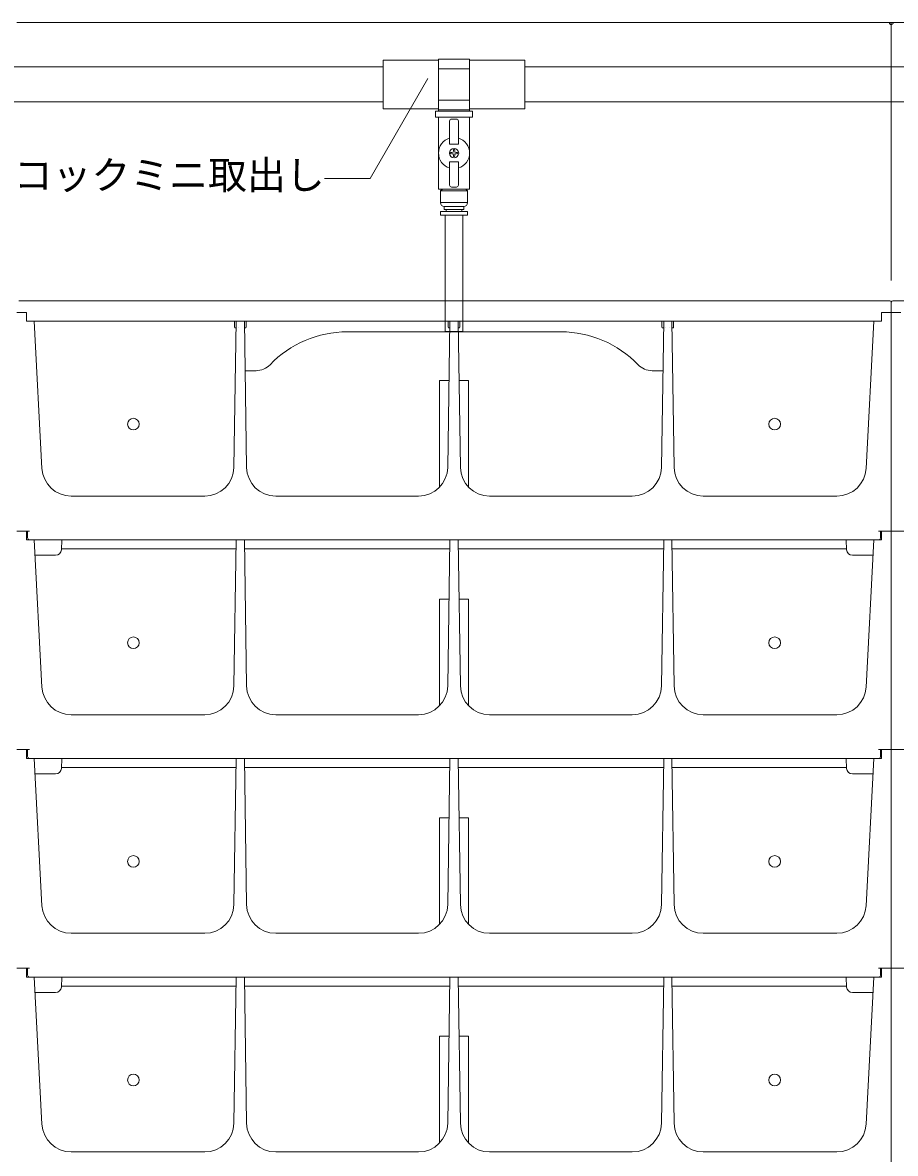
# Model space of a CAD drawing. Units: millimetres, scale not verified. Extents: x -1916 to 1917, y -1364 to 1364.
# Drawn here: x -232 to 217, y 168 to 750 of the extents above; entities that cross this region are included whole.
import ezdxf
from ezdxf.enums import TextEntityAlignment as Align

# ---------------------------------------------------------------- set-up
doc = ezdxf.new("R2010")
doc.units = ezdxf.units.MM
doc.header["$LTSCALE"] = 10
for name, color, linetype, lineweight in [('0-3_A-4', 3, 'Continuous', 18), ('0-4_A-5', 3, 'Continuous', 18), ('0-5_A-6', 7, 'Continuous', 18), ('0-6_A-7', 5, 'Continuous', 18), ('0-7_A-9', 3, 'Continuous', 18), ('0-C_B-0', 3, 'Continuous', 18), ('7-0', 4, 'Continuous', 5)]:
    doc.layers.add(name, color=color, linetype=linetype, lineweight=lineweight)
doc.styles.add('ＭＳ ゴシック', font='')
doc.styles.get('ＭＳ ゴシック').set_extended_font_data('MS Gothic')

msp = doc.modelspace()

# ---------------------------------------------------------------- linework, layer by layer
at = {"layer": '0-3_A-4'}
for p, q in [((-233.62, 607.09), (214.38, 607.09)), ((214.38, 607.09), (214.63, 607.09)), ((214.38, 607.09), (214.59, 607.09)), ((214.63, 607.09), (214.59, 607.09)), ((215.38, 606.34), (215.38, 601.09)), ((-229.62, 601.09), (-229.58, 596.59)), ((210.38, 601.09), (210.34, 596.59)), ((210.38, 601.09), (215.38, 601.09)), ((-229.58, 596.59), (210.34, 596.59)), ((-122.62, 593.59), (-122.62, 596.59)), ((-116.62, 596.59), (-116.62, 593.59)), ((-12.62, 593.59), (-12.62, 596.59)), ((-6.62, 593.59), (-6.62, 596.59)), ((97.38, 596.59), (97.38, 593.59)), ((103.38, 593.59), (103.38, 596.59)), ((-121.97, 593.09), (-122.12, 593.09)), ((-120.62, 593.09), (-120.67, 593.09)), ((-117.12, 593.09), (-117.27, 593.09)), ((45.38, 591.09), (-64.62, 591.09)), ((-11.97, 593.09), (-12.12, 593.09)), ((-7.27, 593.09), (-7.12, 593.09)), ((98.03, 593.09), (97.88, 593.09)), ((99.33, 593.09), (99.38, 593.09)), ((101.38, 593.09), (101.43, 593.09)), ((102.73, 593.09), (102.88, 593.09)), ((-114.89, 571.09), (-117.12, 571.09)), ((-114.35, 571.09), (-114.89, 571.09)), ((95.65, 571.09), (95.11, 571.09)), ((97.88, 571.09), (95.65, 571.09))]:
    msp.add_line(p, q, dxfattribs=at)
for points in [[(-229.62, 601.09), (-233.62, 601.09), (-234.62, 601.09)], [(-111.52, 571.09), (-114.35, 571.09), (-114.89, 571.09)], [(95.65, 571.09), (95.11, 571.09), (92.29, 571.09)]]:
    msp.add_lwpolyline(points, dxfattribs=at)
for centre, radius, start, end in [((214.63, 606.34), 0.75, 0, 90), ((-122.12, 593.59), 0.5, 180, 270), ((-117.12, 593.59), 0.5, 270, 0), ((-12.12, 593.59), 0.5, 180, 270), ((-7.12, 593.59), 0.5, 270, 0), ((97.88, 593.59), 0.5, 180, 270), ((102.88, 593.59), 0.5, 270, 0), ((-121.97, 594.09), 1, 270, 281.284), ((-117.27, 594.09), 1, 258.716, 270), ((-64.62, 536.09), 55, 90, 136.188), ((-11.97, 594.09), 1, 270, 281.284), ((-7.27, 594.09), 1, 258.716, 270), ((45.38, 536.09), 55, 43.813, 90), ((98.03, 594.09), 1, 270, 281.284), ((102.73, 594.09), 1, 258.716, 270), ((-111.52, 581.09), 10, 269.995, 316.187), ((92.28, 581.09), 10, 223.811, 270.008)]:
    msp.add_arc(centre, radius, start, end, dxfattribs=at)
at = {"layer": '0-4_A-5'}
for p, q in [((215.38, 606.34), (215.38, 601.09)), ((216.13, 607.09), (216.38, 607.09)), ((216.17, 607.09), (216.13, 607.09)), ((216.17, 607.09), (216.38, 607.09)), ((216.38, 607.09), (664.38, 607.09))]:
    msp.add_line(p, q, dxfattribs=at)
msp.add_lwpolyline([(220.38, 601.09), (216.38, 601.09), (215.38, 601.09)], dxfattribs=at)
msp.add_arc((216.13, 606.34), 0.75, 90, 174.845, dxfattribs=at)
at = {"layer": '0-5_A-6'}
for p, q in [((-234.62, 750.22), (215.38, 750.22)), ((216.38, 750.22), (214.38, 750.22)), ((216.38, 750.22), (214.38, 750.22)), ((215.38, 750.22), (215.38, 617.52))]:
    msp.add_line(p, q, dxfattribs=at)
msp.add_lwpolyline([(215.38, 750.22), (665.38, 750.22), (665.38, 617.52)], dxfattribs=at)
msp.add_arc((215.38, 750.22), 1, 180, 0, dxfattribs=at)
msp.add_arc((215.38, 750.22), 1, 180, 0, dxfattribs=at)
at = {"layer": '0-6_A-7'}
for p, q in [((-23.06, 721.44), (-52.73, 670.06)), ((-52.73, 670.06), (-76.19, 670.06))]:
    msp.add_line(p, q, dxfattribs=at)
at = {"layer": '0-7_A-9'}
for p, q in [((215.38, 601.09), (215.38, 488.59)), ((221.88, 488.59), (215.38, 488.59)), ((215.38, 488.59), (215.38, 376.09)), ((221.88, 376.09), (215.38, 376.09)), ((215.38, 376.09), (215.38, 263.59)), ((221.88, 263.59), (215.38, 263.59)), ((215.38, 263.59), (215.38, 151.09))]:
    msp.add_line(p, q, dxfattribs=at)
at = {"layer": '0-C_B-0'}
for p, q in [((-229.62, 601.09), (-229.6, 596.59)), ((210.38, 601.09), (210.36, 596.59)), ((210.38, 601.09), (215.38, 601.09)), ((215.38, 601.09), (215.38, 488.59)), ((-229.6, 596.59), (-225.62, 596.59)), ((-225.62, 596.59), (-221.65, 520.81)), ((-121.72, 596.59), (-122.89, 521.36)), ((-121.72, 596.59), (-117.52, 596.59)), ((-116.35, 521.36), (-117.52, 596.59)), ((-12.89, 521.36), (-11.72, 596.59)), ((-7.52, 596.59), (-11.72, 596.59)), ((-7.52, 596.59), (-6.35, 521.36)), ((97.11, 521.36), (98.28, 596.59)), ((102.48, 596.59), (98.28, 596.59)), ((102.48, 596.59), (103.65, 521.36)), ((206.38, 596.59), (202.41, 520.81)), ((210.36, 596.59), (206.38, 596.59)), ((-17.12, 511.15), (-17.12, 566.09)), ((-17.12, 566.09), (-12.19, 566.09)), ((-7.05, 566.09), (-2.12, 566.09)), ((-2.12, 511.15), (-2.12, 566.09)), ((-206.67, 506.59), (-137.89, 506.59)), ((-101.35, 506.59), (-27.89, 506.59)), ((82.11, 506.59), (8.65, 506.59)), ((187.43, 506.59), (118.65, 506.59)), ((-228.12, 488.59), (-234.62, 488.59)), ((-229.62, 488.59), (-229.6, 484.09)), ((210.36, 484.09), (-229.6, 484.09)), ((-229.12, 485.04), (-229.12, 488.59)), ((-225.62, 484.09), (-221.65, 408.31)), ((-211.36, 484.09), (-211.63, 478.93)), ((-121.72, 484.09), (-122.89, 408.86)), ((-116.35, 408.86), (-117.52, 484.09)), ((-12.89, 408.86), (-11.72, 484.09)), ((-7.52, 484.09), (-6.35, 408.86)), ((97.11, 408.86), (98.28, 484.09)), ((102.48, 484.09), (103.65, 408.86)), ((192.39, 478.93), (192.12, 484.09)), ((206.38, 484.09), (202.41, 408.31)), ((208.88, 488.59), (215.38, 488.59)), ((209.88, 485.04), (209.88, 488.59)), ((210.38, 488.59), (210.36, 484.09)), ((215.38, 488.59), (215.38, 376.09)), ((-121.79, 479.42), (-211.6, 479.42)), ((-11.79, 479.42), (-117.45, 479.42)), ((98.21, 479.42), (-7.45, 479.42)), ((192.36, 479.42), (102.55, 479.42)), ((-214.62, 476.09), (-225.2, 476.09)), ((195.38, 476.09), (205.96, 476.09)), ((-17.12, 398.65), (-17.12, 453.59)), ((-17.12, 453.59), (-12.19, 453.59)), ((-7.05, 453.59), (-2.12, 453.59)), ((-2.12, 398.65), (-2.12, 453.59)), ((-206.67, 394.09), (-137.89, 394.09)), ((-101.35, 394.09), (-27.89, 394.09)), ((82.11, 394.09), (8.65, 394.09)), ((187.43, 394.09), (118.65, 394.09)), ((-228.12, 376.09), (-234.62, 376.09)), ((-229.62, 376.09), (-229.6, 371.59)), ((-229.12, 372.54), (-229.12, 376.09)), ((208.88, 376.09), (215.38, 376.09)), ((209.88, 372.54), (209.88, 376.09)), ((210.38, 376.09), (210.36, 371.59)), ((215.38, 376.09), (215.38, 263.59)), ((210.36, 371.59), (-229.6, 371.59)), ((-225.62, 371.59), (-221.65, 295.81)), ((-211.36, 371.59), (-211.63, 366.43)), ((-121.79, 366.92), (-211.6, 366.92)), ((-121.72, 371.59), (-122.89, 296.36)), ((-116.35, 296.36), (-117.52, 371.59)), ((-11.79, 366.92), (-117.45, 366.92)), ((-12.89, 296.36), (-11.72, 371.59)), ((-7.52, 371.59), (-6.35, 296.36)), ((98.21, 366.92), (-7.45, 366.92)), ((97.11, 296.36), (98.28, 371.59)), ((102.48, 371.59), (103.65, 296.36)), ((192.36, 366.92), (102.55, 366.92)), ((192.39, 366.43), (192.12, 371.59)), ((206.38, 371.59), (202.41, 295.81)), ((-214.62, 363.59), (-225.2, 363.59)), ((195.38, 363.59), (205.96, 363.59)), ((-17.12, 286.15), (-17.12, 341.09)), ((-17.12, 341.09), (-12.19, 341.09)), ((-7.05, 341.09), (-2.12, 341.09)), ((-2.12, 286.15), (-2.12, 341.09)), ((-206.67, 281.59), (-137.89, 281.59)), ((-101.35, 281.59), (-27.89, 281.59)), ((82.11, 281.59), (8.65, 281.59)), ((187.43, 281.59), (118.65, 281.59)), ((-228.12, 263.59), (-234.62, 263.59)), ((-229.62, 263.59), (-229.6, 259.09)), ((-229.12, 260.04), (-229.12, 263.59)), ((208.88, 263.59), (215.38, 263.59)), ((209.88, 260.04), (209.88, 263.59)), ((210.38, 263.59), (210.36, 259.09)), ((215.38, 263.59), (215.38, 151.09)), ((210.36, 259.09), (-229.6, 259.09)), ((-225.62, 259.09), (-221.65, 183.31)), ((-211.36, 259.09), (-211.63, 253.93)), ((-121.72, 259.09), (-122.89, 183.86)), ((-116.35, 183.86), (-117.52, 259.09)), ((-12.89, 183.86), (-11.72, 259.09)), ((-7.52, 259.09), (-6.35, 183.86)), ((97.11, 183.86), (98.28, 259.09)), ((102.48, 259.09), (103.65, 183.86)), ((192.39, 253.93), (192.12, 259.09)), ((206.38, 259.09), (202.41, 183.31)), ((-214.62, 251.09), (-225.2, 251.09)), ((-121.79, 254.42), (-211.6, 254.42)), ((-11.79, 254.42), (-117.45, 254.42)), ((98.21, 254.42), (-7.45, 254.42)), ((192.36, 254.42), (102.55, 254.42)), ((195.38, 251.09), (205.96, 251.09)), ((-17.12, 173.65), (-17.12, 228.59)), ((-17.12, 228.59), (-12.19, 228.59)), ((-7.05, 228.59), (-2.12, 228.59)), ((-2.12, 173.65), (-2.12, 228.59)), ((-206.67, 169.09), (-137.89, 169.09)), ((-101.35, 169.09), (-27.89, 169.09)), ((82.11, 169.09), (8.65, 169.09)), ((187.43, 169.09), (118.65, 169.09))]:
    msp.add_line(p, q, dxfattribs=at)
for centre in [(-174.62, 543.59), (155.38, 543.59), (-174.62, 431.09), (155.38, 431.09), (-174.62, 318.59), (155.38, 318.59), (-174.62, 206.09), (155.38, 206.09)]:
    msp.add_circle(centre, 3, dxfattribs=at)
for centre, radius, start, end in [((-206.67, 521.59), 15, 183, 270), ((-137.89, 521.59), 15, 270, 359.109), ((-101.35, 521.59), 15, 180.891, 270), ((-27.89, 521.59), 15, 270, 359.109), ((8.65, 521.59), 15, 180.891, 270), ((82.11, 521.59), 15, 270, 359.109), ((118.65, 521.59), 15, 180.891, 270), ((187.43, 521.59), 15, 270, 357), ((-228.17, 485.04), 0.95, 180, 270), ((208.93, 485.04), 0.95, 270, 0), ((-214.62, 479.09), 3, 270, 357), ((195.38, 479.09), 3, 183, 270), ((-206.67, 409.09), 15, 183, 270), ((-137.89, 409.09), 15, 270, 359.109), ((-101.35, 409.09), 15, 180.891, 270), ((-27.89, 409.09), 15, 270, 359.109), ((8.65, 409.09), 15, 180.891, 270), ((82.11, 409.09), 15, 270, 359.109), ((118.65, 409.09), 15, 180.891, 270), ((187.43, 409.09), 15, 270, 357), ((-228.17, 372.54), 0.95, 180, 270), ((208.93, 372.54), 0.95, 270, 0), ((-214.62, 366.59), 3, 270, 357), ((195.38, 366.59), 3, 183, 270), ((-206.67, 296.59), 15, 183, 270), ((-137.89, 296.59), 15, 270, 359.109), ((-101.35, 296.59), 15, 180.891, 270), ((-27.89, 296.59), 15, 270, 359.109), ((8.65, 296.59), 15, 180.891, 270), ((82.11, 296.59), 15, 270, 359.109), ((118.65, 296.59), 15, 180.891, 270), ((187.43, 296.59), 15, 270, 357), ((-228.17, 260.04), 0.95, 180, 270), ((208.93, 260.04), 0.95, 270, 0), ((-214.62, 254.09), 3, 270, 357), ((195.38, 254.09), 3, 183, 270), ((-206.67, 184.09), 15, 183, 270), ((-137.89, 184.09), 15, 270, 359.109), ((-101.35, 184.09), 15, 180.891, 270), ((-27.89, 184.09), 15, 270, 359.109), ((8.65, 184.09), 15, 180.891, 270), ((82.11, 184.09), 15, 270, 359.109), ((118.65, 184.09), 15, 180.891, 270), ((187.43, 184.09), 15, 270, 357)]:
    msp.add_arc(centre, radius, start, end, dxfattribs=at)
at = {"layer": '7-0'}
for p, q in [((-46.12, 727.39), (-423.12, 727.39)), ((-46.12, 730.89), (-17.62, 730.89)), ((-46.12, 705.89), (-46.12, 730.89)), ((-20.75, 730.89), (-17.62, 730.89)), ((-1.62, 705.39), (-1.62, 731.39)), ((-1.62, 705.39), (-1.62, 731.39)), ((-1.62, 730.89), (26.88, 730.89)), ((-1.62, 730.89), (26.88, 730.89)), ((26.88, 705.89), (26.88, 730.89)), ((26.88, 705.89), (26.88, 730.89)), ((403.88, 727.39), (26.88, 727.39)), ((-17.62, 726.39), (-1.62, 726.39)), ((-17.62, 726.39), (-1.62, 726.39)), ((-17.62, 710.39), (-1.62, 710.39)), ((-17.62, 710.39), (-1.62, 710.39)), ((-423.12, 709.39), (-46.12, 709.39)), ((-46.12, 705.89), (-17.62, 705.89)), ((-20.75, 705.89), (-17.62, 705.89)), ((-19.12, 701.59), (-19.12, 704.59)), ((-19.12, 704.59), (-0.12, 704.59)), ((-19.12, 701.59), (-19.12, 704.59)), ((-19.12, 704.59), (-0.12, 704.59)), ((-17.62, 704.59), (-17.62, 705.39)), ((-17.62, 705.39), (-1.62, 705.39)), ((-17.62, 704.59), (-17.62, 705.39)), ((-17.62, 705.39), (-1.62, 705.39)), ((-1.62, 705.89), (26.88, 705.89)), ((-1.62, 705.89), (26.88, 705.89)), ((-1.62, 704.59), (-1.62, 705.39)), ((-1.62, 704.59), (-1.62, 705.39)), ((-0.12, 701.59), (-0.12, 704.59)), ((-0.12, 701.59), (-0.12, 704.59)), ((26.88, 709.39), (403.88, 709.39)), ((-19.12, 701.59), (-0.12, 701.59)), ((-19.12, 701.59), (-0.12, 701.59)), ((-17.62, 701.59), (-17.62, 664.59)), ((-17.62, 701.59), (-17.62, 664.59)), ((-11.87, 699.59), (-11.87, 687.59)), ((-11.87, 699.59), (-11.87, 687.59)), ((-8.37, 700.59), (-10.87, 700.59)), ((-8.37, 700.59), (-10.87, 700.59)), ((-7.37, 699.59), (-7.37, 687.59)), ((-7.37, 699.59), (-7.37, 687.59)), ((-1.62, 701.59), (-1.62, 664.59)), ((-1.62, 701.59), (-1.62, 664.59)), ((-11.87, 687.59), (-7.37, 687.59)), ((-11.87, 687.59), (-7.37, 687.59)), ((-11.42, 682.81), (-11.42, 683.37)), ((-11.42, 682.81), (-11.42, 683.37)), ((-10.14, 683.48), (-10.01, 683.61)), ((-10.14, 683.48), (-10.01, 683.61)), ((-10.01, 682.57), (-10.14, 682.7)), ((-10.01, 682.57), (-10.14, 682.7)), ((-9.9, 684.89), (-9.34, 684.89)), ((-9.9, 684.89), (-9.34, 684.89)), ((-9.9, 681.29), (-9.34, 681.29)), ((-9.9, 681.29), (-9.34, 681.29)), ((-9.23, 683.61), (-9.1, 683.48)), ((-9.23, 683.61), (-9.1, 683.48)), ((-9.1, 682.7), (-9.23, 682.57)), ((-9.1, 682.7), (-9.23, 682.57)), ((-7.82, 682.81), (-7.82, 683.37)), ((-7.82, 682.81), (-7.82, 683.37)), ((-11.87, 666.59), (-11.87, 678.59)), ((-11.87, 678.59), (-7.37, 678.59)), ((-11.87, 666.59), (-11.87, 678.59)), ((-11.87, 678.59), (-7.37, 678.59)), ((-7.37, 666.59), (-7.37, 678.59)), ((-7.37, 666.59), (-7.37, 678.59)), ((-17.62, 664.59), (-1.62, 664.59)), ((-17.62, 664.59), (-1.62, 664.59)), ((-16.62, 663.59), (-15.62, 664.59)), ((-16.62, 663.59), (-15.62, 664.59)), ((-16.62, 657.59), (-16.62, 663.59)), ((-16.62, 657.59), (-16.62, 663.59)), ((-8.37, 665.59), (-10.87, 665.59)), ((-8.37, 665.59), (-10.87, 665.59)), ((-2.62, 657.59), (-2.62, 663.59)), ((-2.62, 657.59), (-2.62, 663.59)), ((-16.62, 657.59), (-2.62, 657.59)), ((-16.62, 657.59), (-2.62, 657.59)), ((-16.62, 653.09), (-2.62, 653.09)), ((-16.62, 653.09), (-2.62, 653.09)), ((-14.62, 655.59), (-4.62, 655.59)), ((-14.62, 655.59), (-4.62, 655.59)), ((-13.62, 654.09), (-13.62, 653.09)), ((-13.62, 654.09), (-13.62, 653.09)), ((-5.62, 654.09), (-5.62, 653.09)), ((-5.62, 654.09), (-5.62, 653.09)), ((-4.62, 655.59), (-4.62, 654.09)), ((-4.62, 655.59), (-4.62, 654.09)), ((-2.62, 653.09), (-2.62, 651.09)), ((-2.62, 653.09), (-2.62, 651.09)), ((-14.12, 591.34), (-14.12, 651.09)), ((-14.12, 591.34), (-14.12, 651.09))]:
    msp.add_line(p, q, dxfattribs=at)
for points in [[(-17.62, 705.39), (-17.62, 731.39), (-1.62, 731.39)], [(-17.62, 705.39), (-17.62, 731.39), (-1.62, 731.39)], [(-16.62, 663.59), (-2.62, 663.59), (-3.62, 664.59)], [(-16.62, 663.59), (-2.62, 663.59), (-3.62, 664.59)], [(-16.62, 653.09), (-16.62, 651.09), (-2.62, 651.09)], [(-16.62, 653.09), (-16.62, 651.09), (-2.62, 651.09)], [(-14.62, 655.59), (-14.62, 654.09), (-4.62, 654.09)], [(-14.62, 655.59), (-14.62, 654.09), (-4.62, 654.09)], [(-5.12, 651.09), (-5.12, 591.34), (-14.12, 591.34)], [(-5.12, 651.09), (-5.12, 591.34), (-14.12, 591.34)]]:
    msp.add_lwpolyline(points, dxfattribs=at)
msp.add_circle((-9.62, 683.09), 2.4, dxfattribs=at)
msp.add_circle((-9.62, 683.09), 2.4, dxfattribs=at)
for centre, radius, start, end in [((-10.87, 699.59), 1, 90, 180), ((-10.87, 699.59), 1, 90, 180), ((-8.37, 699.59), 1, 0, 90), ((-8.37, 699.59), 1, 0, 90), ((-9.62, 683.09), 8, 106.33482, 253.66518), ((-9.62, 683.09), 8, 106.33482, 253.66518), ((-9.62, 683.09), 8, 286.33482, 73.66518), ((-9.62, 683.09), 8, 286.33482, 73.66518), ((-9.62, 670.09), 13.4, 92.21692, 97.72025), ((-9.62, 670.09), 13.4, 92.21692, 97.72025), ((-9.62, 696.09), 13.4, 262.27975, 267.78308), ((-9.62, 696.09), 13.4, 262.27975, 267.78308), ((3.38, 683.09), 13.4, 172.27975, 177.78308), ((3.38, 683.09), 13.4, 172.27975, 177.78308), ((3.38, 683.09), 13.4, 182.21692, 187.72025), ((3.38, 683.09), 13.4, 182.21692, 187.72025), ((-22.62, 683.09), 13.4, 2.21692, 7.72025), ((-22.62, 683.09), 13.4, 2.21692, 7.72025), ((-22.62, 683.09), 13.4, 352.27975, 357.78308), ((-22.62, 683.09), 13.4, 352.27975, 357.78308), ((-9.62, 670.09), 13.4, 82.27975, 87.78308), ((-9.62, 670.09), 13.4, 82.27975, 87.78308), ((-9.62, 696.09), 13.4, 272.21692, 277.72025), ((-9.62, 696.09), 13.4, 272.21692, 277.72025), ((-10.87, 666.59), 1, 180, 270), ((-10.87, 666.59), 1, 180, 270), ((-8.37, 666.59), 1, 270, 0), ((-8.37, 666.59), 1, 270, 0), ((-14.62, 657.59), 2, 180, 270), ((-14.62, 657.59), 2, 180, 270), ((-4.62, 657.59), 2, 270, 0), ((-4.62, 657.59), 2, 270, 0)]:
    msp.add_arc(centre, radius, start, end, dxfattribs=at)

# ---------------------------------------------------------------- texts
at = {"layer": '0-6_A-7', "color": 7, "style": 'ＭＳ ゴシック'}
msp.add_text('中間コックミニ取出し', height=14.66, dxfattribs=at).set_placement((-276.19, 660.06), align=Align.BOTTOM_LEFT)

doc.saveas('drawing.dxf')
